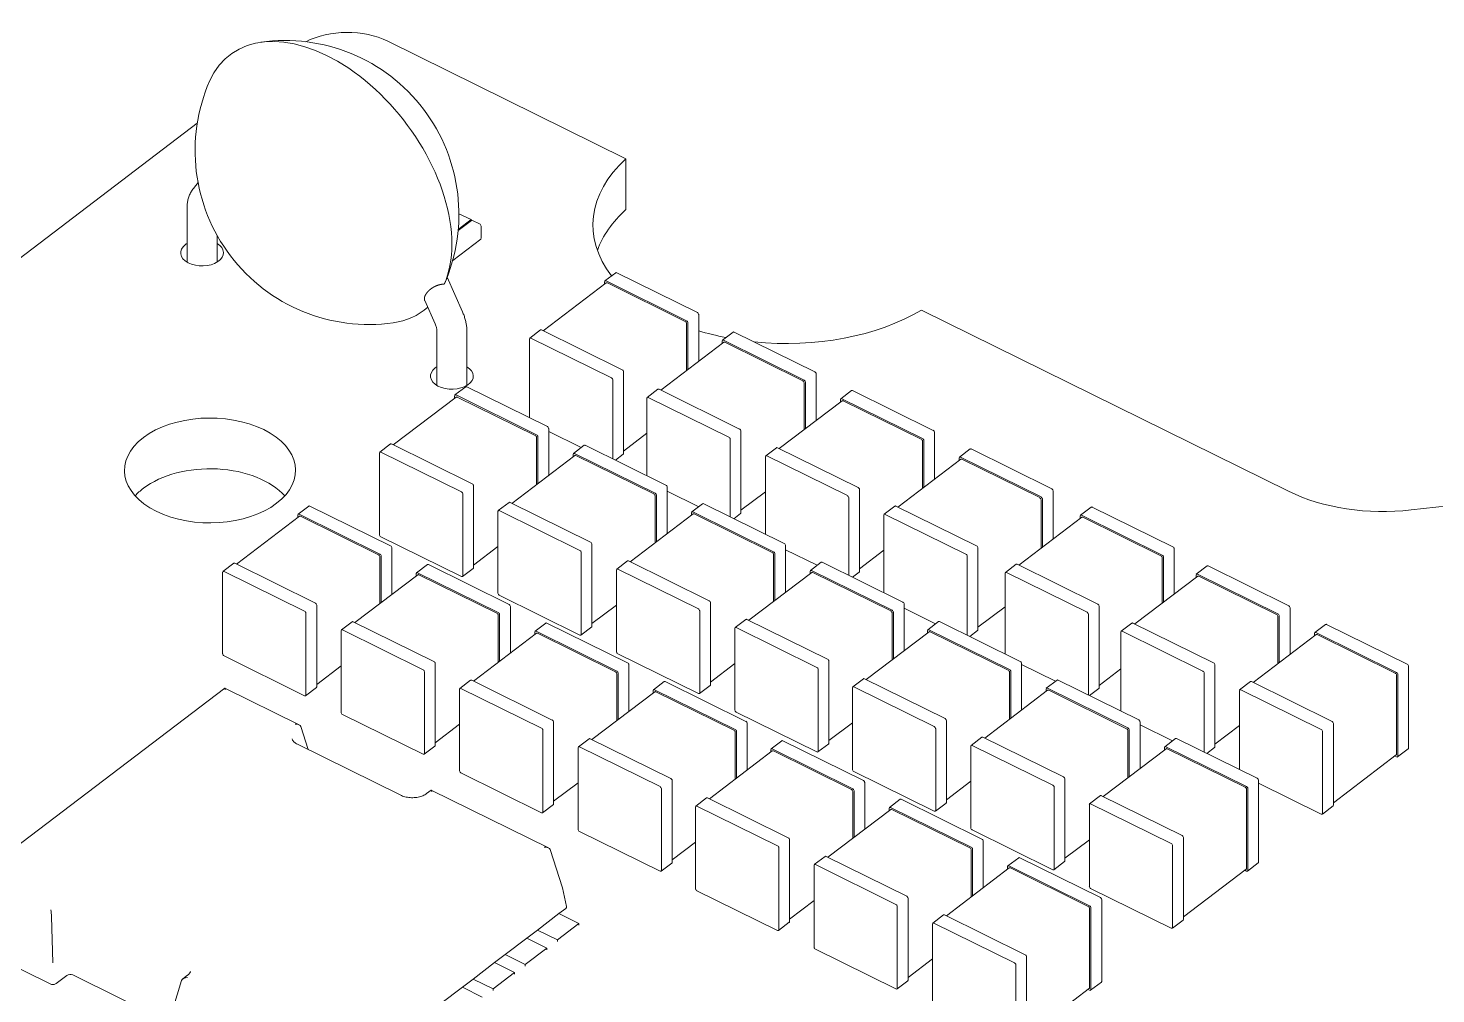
# Model space of a CAD drawing. Header units: millimetres. Extents: x 0 to 420, y 0 to 297.
# Drawn here: x 283.84 to 316.74, y 225.51 to 248.07 of the extents above; entities that cross this region are included whole.
import ezdxf

# ---------------------------------------------------------------- set-up
doc = ezdxf.new("R2010")
doc.units = ezdxf.units.MM

# ---------------------------------------------------------------- blocks, each defined once
blk = doc.blocks.new('A$C551e6095')
at = {"color": 0, "linetype": 'Continuous', "lineweight": 0, "extrusion": (4.996e-16, 0.790457, 0.612517)}
for p, q in [((-179.415, -11.685), (-173.846, -14.434)), ((-190.651, -18.765), (-183.864, -13.603)), ((-173.846, -15.619), (-173.846, -14.434)), ((-183.846, -14.989), (-183.955, -15.126)), ((-184.103, -15.583), (-184.103, -16.85)), ((-177.751, -15.717), (-177.467, -15.857)), ((-177.768, -16.109), (-177.459, -15.874)), ((-177.766, -16.084), (-177.467, -15.857)), ((-177.467, -15.88), (-177.467, -15.857)), ((-177.432, -15.874), (-177.268, -15.955)), ((-177.233, -16.292), (-177.233, -16.008)), ((-183.403, -16.218), (-183.403, -16.85)), ((-177.895, -16.808), (-177.241, -16.311)), ((-174.086, -17.098), (-174.337, -17.289)), ((-174.061, -17.098), (-172.177, -18.028)), ((-178.025, -17.202), (-177.666, -18.011)), ((-174.306, -17.336), (-175.777, -18.454)), ((-174.344, -17.365), (-174.344, -17.305)), ((-174.312, -17.289), (-172.428, -18.219)), ((-174.281, -17.336), (-172.459, -18.235)), ((-178.549, -17.748), (-178.306, -18.295)), ((-172.146, -19.166), (-172.146, -18.075)), ((-166.941, -17.969), (-158.36, -22.203)), ((-172.428, -19.38), (-172.428, -18.282)), ((-172.397, -19.356), (-172.397, -18.266)), ((-178.263, -18.466), (-178.263, -19.732)), ((-177.563, -18.466), (-177.563, -19.732)), ((-176.1, -20.488), (-176.1, -18.641)), ((-175.842, -18.434), (-176.093, -18.624)), ((-176.069, -18.625), (-174.185, -19.555)), ((-175.818, -18.434), (-173.934, -19.364)), ((-171.561, -18.721), (-173.032, -19.839)), ((-171.599, -18.75), (-171.599, -18.69)), ((-171.341, -18.483), (-171.592, -18.674)), ((-171.568, -18.674), (-169.683, -19.604)), ((-171.536, -18.721), (-169.714, -19.62)), ((-171.317, -18.483), (-169.432, -19.413)), ((-173.903, -21.324), (-173.903, -19.411)), ((-174.154, -21.448), (-174.154, -19.602)), ((-169.683, -20.765), (-169.683, -19.667)), ((-169.652, -20.741), (-169.652, -19.651)), ((-169.401, -20.551), (-169.401, -19.46)), ((-179.283, -21.12), (-177.811, -20.001)), ((-177.85, -20.03), (-177.85, -19.971)), ((-177.843, -19.954), (-177.592, -19.763)), ((-175.934, -20.884), (-177.818, -19.954)), ((-175.965, -20.901), (-177.787, -20.001)), ((-175.683, -20.694), (-177.567, -19.764)), ((-173.355, -21.842), (-173.355, -20.026)), ((-173.098, -19.818), (-173.348, -20.009)), ((-173.324, -20.009), (-171.44, -20.939)), ((-173.073, -19.819), (-171.189, -20.749)), ((-168.83, -20.116), (-168.83, -20.057)), ((-168.572, -19.85), (-168.823, -20.04)), ((-168.799, -20.041), (-166.914, -20.971)), ((-168.548, -19.85), (-166.663, -20.78)), ((-168.792, -20.087), (-170.263, -21.206)), ((-168.767, -20.088), (-166.945, -20.987)), ((-175.934, -22.045), (-175.934, -20.948)), ((-175.903, -22.022), (-175.903, -20.931)), ((-175.652, -21.831), (-175.652, -20.741)), ((-175.652, -20.807), (-174.891, -21.182)), ((-173.355, -20.848), (-173.903, -21.264)), ((-171.409, -22.803), (-171.409, -20.986)), ((-171.158, -22.709), (-171.158, -20.796)), ((-166.914, -22.132), (-166.914, -21.034)), ((-166.883, -22.108), (-166.883, -21.018)), ((-166.632, -21.917), (-166.632, -20.827)), ((-179.606, -23.219), (-179.606, -21.306)), ((-179.599, -21.29), (-179.348, -21.099)), ((-177.691, -22.22), (-179.575, -21.29)), ((-177.44, -22.029), (-179.324, -21.099)), ((-176.514, -22.486), (-175.042, -21.368)), ((-175.08, -21.397), (-175.08, -21.337)), ((-175.074, -21.321), (-174.823, -21.13)), ((-173.165, -22.251), (-175.049, -21.321)), ((-173.196, -22.267), (-175.018, -21.368)), ((-172.914, -22.06), (-174.798, -21.13)), ((-173.91, -21.34), (-174.092, -21.479)), ((-170.328, -21.185), (-170.579, -21.376)), ((-170.555, -21.376), (-168.671, -22.306)), ((-170.304, -21.185), (-168.42, -22.115)), ((-165.803, -21.216), (-166.054, -21.407)), ((-165.779, -21.216), (-163.894, -22.146)), ((-170.586, -23.209), (-170.586, -21.392)), ((-166.023, -21.454), (-167.494, -22.572)), ((-166.061, -21.483), (-166.061, -21.423)), ((-166.029, -21.407), (-164.145, -22.337)), ((-165.998, -21.454), (-164.176, -22.353)), ((-177.66, -24.18), (-177.66, -22.267)), ((-177.409, -23.989), (-177.409, -22.076)), ((-173.165, -23.412), (-173.165, -22.314)), ((-173.134, -23.388), (-173.134, -22.298)), ((-172.883, -23.198), (-172.883, -22.107)), ((-172.883, -22.204), (-172.146, -22.567)), ((-170.586, -22.215), (-171.158, -22.649)), ((-168.64, -24.169), (-168.64, -22.353)), ((-168.389, -24.075), (-168.389, -22.162)), ((-163.863, -23.321), (-163.863, -22.193)), ((-181.257, -22.55), (-181.508, -22.741)), ((-181.233, -22.55), (-179.348, -23.48)), ((-176.837, -24.586), (-176.837, -22.673)), ((-176.83, -22.656), (-176.579, -22.465)), ((-174.922, -23.586), (-176.806, -22.656)), ((-174.671, -23.396), (-176.555, -22.466)), ((-172.304, -22.687), (-172.054, -22.496)), ((-170.396, -23.617), (-172.28, -22.687)), ((-170.145, -23.427), (-172.029, -22.497)), ((-167.559, -22.552), (-167.81, -22.742)), ((-167.535, -22.552), (-165.651, -23.482)), ((-164.145, -23.536), (-164.145, -22.4)), ((-164.114, -23.512), (-164.114, -22.384)), ((-162.971, -22.573), (-163.222, -22.764)), ((-162.947, -22.573), (-161.063, -23.503)), ((-181.477, -22.788), (-182.948, -23.906)), ((-181.515, -22.816), (-181.515, -22.757)), ((-181.484, -22.741), (-179.599, -23.671)), ((-181.453, -22.788), (-179.63, -23.687)), ((-173.745, -23.853), (-172.273, -22.734)), ((-172.311, -22.763), (-172.311, -22.704)), ((-170.427, -23.634), (-172.249, -22.734)), ((-171.165, -22.725), (-171.323, -22.845)), ((-167.817, -24.575), (-167.817, -22.759)), ((-167.786, -22.743), (-165.902, -23.673)), ((-163.191, -22.811), (-164.662, -23.929)), ((-163.229, -22.84), (-163.229, -22.78)), ((-163.198, -22.764), (-161.314, -23.694)), ((-163.167, -22.811), (-161.345, -23.71)), ((-177.691, -24.196), (-179.575, -23.266)), ((-179.317, -24.617), (-179.317, -23.527)), ((-177.409, -23.929), (-176.837, -23.495)), ((-174.89, -25.546), (-174.89, -23.633)), ((-174.64, -25.355), (-174.64, -23.443)), ((-170.396, -24.779), (-170.396, -23.681)), ((-170.365, -24.755), (-170.365, -23.664)), ((-170.114, -24.564), (-170.114, -23.474)), ((-170.114, -23.57), (-169.377, -23.934)), ((-167.817, -23.581), (-168.389, -24.016)), ((-165.62, -25.442), (-165.62, -23.529)), ((-161.032, -24.603), (-161.032, -23.55)), ((-183.014, -23.885), (-183.265, -24.076)), ((-182.989, -23.885), (-181.105, -24.815)), ((-179.599, -24.832), (-179.599, -23.734)), ((-179.568, -24.808), (-179.568, -23.718)), ((-178.488, -23.916), (-178.739, -24.107)), ((-178.464, -23.917), (-176.579, -24.847)), ((-177.666, -24.196), (-177.415, -24.005)), ((-174.061, -24.023), (-173.81, -23.832)), ((-171.902, -24.762), (-173.786, -23.832)), ((-169.535, -24.054), (-169.284, -23.863)), ((-167.376, -24.793), (-169.26, -23.863)), ((-165.871, -25.566), (-165.871, -23.72)), ((-164.728, -23.908), (-164.979, -24.099)), ((-164.704, -23.909), (-162.819, -24.839)), ((-161.314, -24.817), (-161.314, -23.757)), ((-161.283, -24.794), (-161.283, -23.741)), ((-160.265, -23.949), (-160.516, -24.14)), ((-160.24, -23.949), (-158.356, -24.879)), ((-183.272, -26.005), (-183.272, -24.093)), ((-183.24, -24.076), (-181.356, -25.006)), ((-178.708, -24.154), (-180.179, -25.273)), ((-178.746, -24.183), (-178.746, -24.124)), ((-178.715, -24.107), (-176.83, -25.037)), ((-178.683, -24.154), (-176.861, -25.054)), ((-174.068, -25.952), (-174.068, -24.039)), ((-172.153, -24.953), (-174.037, -24.023)), ((-170.976, -25.219), (-169.504, -24.101)), ((-169.542, -24.13), (-169.542, -24.07)), ((-167.627, -24.984), (-169.511, -24.054)), ((-167.658, -25), (-169.48, -24.101)), ((-168.396, -24.092), (-168.554, -24.212)), ((-164.986, -26.003), (-164.986, -24.116)), ((-164.955, -24.099), (-163.07, -25.029)), ((-160.484, -24.187), (-161.956, -25.305)), ((-160.523, -24.216), (-160.523, -24.156)), ((-160.491, -24.14), (-158.607, -25.07)), ((-160.46, -24.187), (-158.638, -25.086)), ((-174.922, -25.563), (-176.806, -24.633)), ((-181.074, -26.775), (-181.074, -24.862)), ((-176.548, -25.984), (-176.548, -24.894)), ((-174.64, -25.296), (-174.068, -24.862)), ((-172.121, -26.913), (-172.121, -25)), ((-171.87, -26.722), (-171.87, -24.809)), ((-167.345, -25.931), (-167.345, -24.84)), ((-167.345, -24.937), (-166.608, -25.3)), ((-164.986, -24.901), (-165.62, -25.382)), ((-162.788, -26.798), (-162.788, -24.886)), ((-158.325, -26.017), (-158.325, -24.926)), ((-181.325, -26.966), (-181.325, -25.053)), ((-180.245, -25.252), (-180.496, -25.443)), ((-180.22, -25.252), (-178.336, -26.182)), ((-176.83, -26.198), (-176.83, -25.101)), ((-176.799, -26.175), (-176.799, -25.084)), ((-175.719, -25.283), (-175.97, -25.474)), ((-175.695, -25.283), (-173.81, -26.213)), ((-171.292, -25.389), (-171.041, -25.198)), ((-169.133, -26.129), (-171.017, -25.199)), ((-167.627, -26.145), (-167.627, -25.047)), ((-167.596, -26.121), (-167.596, -25.031)), ((-166.791, -25.439), (-166.54, -25.248)), ((-164.631, -26.178), (-166.515, -25.248)), ((-163.039, -26.964), (-163.039, -25.076)), ((-162.021, -25.285), (-162.272, -25.475)), ((-161.997, -25.285), (-160.113, -26.215)), ((-158.607, -26.231), (-158.607, -25.133)), ((-158.576, -26.208), (-158.576, -25.117)), ((-157.496, -25.316), (-157.747, -25.507)), ((-157.471, -25.316), (-155.587, -26.246)), ((-180.502, -27.372), (-180.502, -25.459)), ((-180.471, -25.443), (-178.587, -26.373)), ((-175.939, -25.521), (-177.41, -26.639)), ((-175.977, -25.55), (-175.977, -25.49)), ((-175.946, -25.474), (-174.061, -26.404)), ((-175.914, -25.521), (-174.092, -26.42)), ((-174.897, -25.563), (-174.646, -25.372)), ((-171.299, -27.319), (-171.299, -25.406)), ((-169.384, -26.319), (-171.268, -25.389)), ((-168.231, -26.604), (-166.759, -25.486)), ((-166.798, -25.515), (-166.798, -25.455)), ((-164.882, -26.369), (-166.766, -25.439)), ((-164.913, -26.385), (-166.735, -25.486)), ((-165.627, -25.458), (-165.809, -25.597)), ((-162.279, -27.339), (-162.279, -25.492)), ((-162.248, -25.476), (-160.364, -26.406)), ((-157.715, -25.553), (-159.187, -26.672)), ((-157.754, -25.582), (-157.754, -25.523)), ((-157.722, -25.507), (-155.838, -26.437)), ((-157.691, -25.554), (-155.869, -26.453)), ((-183.24, -26.052), (-181.356, -26.982)), ((-180.502, -26.282), (-181.074, -26.716)), ((-178.305, -28.142), (-178.305, -26.229)), ((-172.153, -26.929), (-174.037, -25.999)), ((-173.779, -27.35), (-173.779, -26.26)), ((-171.87, -26.663), (-171.299, -26.228)), ((-169.101, -28.089), (-169.101, -26.176)), ((-164.6, -27.316), (-164.6, -26.225)), ((-164.6, -26.251), (-163.807, -26.642)), ((-160.082, -28.175), (-160.082, -26.262)), ((-155.556, -28.206), (-155.556, -26.293)), ((-178.556, -28.333), (-178.556, -26.42)), ((-177.476, -26.618), (-177.727, -26.809)), ((-177.451, -26.619), (-175.567, -27.549)), ((-174.061, -27.565), (-174.061, -26.467)), ((-174.03, -27.541), (-174.03, -26.451)), ((-169.352, -28.279), (-169.352, -26.366)), ((-168.547, -26.774), (-168.296, -26.583)), ((-166.388, -27.514), (-168.272, -26.584)), ((-164.882, -27.53), (-164.882, -26.432)), ((-164.851, -27.506), (-164.851, -26.416)), ((-164.022, -26.805), (-163.771, -26.614)), ((-161.862, -27.545), (-163.746, -26.615)), ((-162.279, -26.352), (-162.788, -26.739)), ((-160.333, -28.299), (-160.333, -26.453)), ((-155.838, -28.35), (-155.838, -26.5)), ((-155.807, -28.397), (-155.807, -26.484)), ((-189.027, -31.219), (-183.222, -26.806)), ((-183.221, -26.805), (-181.481, -27.664)), ((-181.081, -26.792), (-181.332, -26.983)), ((-177.733, -28.739), (-177.733, -26.826)), ((-177.702, -26.809), (-175.818, -27.739)), ((-173.17, -26.887), (-174.641, -28.006)), ((-173.208, -26.916), (-173.208, -26.857)), ((-172.95, -26.649), (-173.201, -26.84)), ((-173.177, -26.84), (-171.292, -27.77)), ((-173.145, -26.887), (-171.323, -27.787)), ((-172.926, -26.65), (-171.041, -27.58)), ((-172.128, -26.929), (-171.877, -26.739)), ((-168.554, -28.704), (-168.554, -26.791)), ((-166.639, -27.704), (-168.523, -26.774)), ((-165.462, -27.971), (-163.99, -26.852)), ((-164.028, -26.881), (-164.028, -26.822)), ((-162.113, -27.735), (-163.997, -26.805)), ((-162.144, -27.752), (-163.966, -26.852)), ((-162.795, -26.815), (-163.01, -26.978)), ((-159.51, -28.705), (-159.51, -26.858)), ((-159.252, -26.651), (-159.503, -26.842)), ((-159.479, -26.842), (-157.595, -27.772)), ((-159.228, -26.651), (-157.344, -27.581)), ((-180.471, -27.419), (-178.587, -28.349)), ((-175.536, -29.508), (-175.536, -27.596)), ((-169.384, -28.296), (-171.268, -27.366)), ((-171.01, -28.717), (-171.01, -27.627)), ((-169.101, -28.029), (-168.554, -27.613)), ((-166.357, -29.474), (-166.357, -27.561)), ((-161.831, -28.682), (-161.831, -27.592)), ((-157.313, -29.541), (-157.313, -27.628)), ((-181.442, -27.703), (-181.27, -28.24)), ((-177.733, -27.648), (-178.305, -28.082)), ((-175.787, -29.699), (-175.787, -27.786)), ((-171.292, -28.932), (-171.292, -27.834)), ((-171.261, -28.908), (-171.261, -27.817)), ((-166.607, -29.664), (-166.607, -27.751)), ((-165.778, -28.141), (-165.527, -27.95)), ((-163.619, -28.88), (-165.503, -27.95)), ((-162.113, -28.897), (-162.113, -27.799)), ((-162.082, -28.873), (-162.082, -27.782)), ((-161.831, -27.658), (-161.07, -28.033)), ((-159.51, -27.681), (-160.082, -28.115)), ((-157.563, -29.732), (-157.563, -27.819)), ((-181.522, -28.115), (-179.109, -29.307)), ((-178.312, -28.158), (-178.563, -28.349)), ((-174.964, -30.105), (-174.964, -28.192)), ((-174.707, -27.985), (-174.957, -28.176)), ((-174.933, -28.176), (-173.049, -29.106)), ((-174.682, -27.985), (-172.798, -28.915)), ((-170.425, -28.272), (-171.896, -29.391)), ((-170.463, -28.301), (-170.463, -28.242)), ((-170.205, -28.034), (-170.456, -28.225)), ((-170.432, -28.225), (-168.547, -29.155)), ((-170.4, -28.272), (-168.578, -29.172)), ((-170.181, -28.035), (-168.296, -28.965)), ((-169.359, -28.296), (-169.108, -28.105)), ((-165.785, -30.07), (-165.785, -28.157)), ((-163.87, -29.071), (-165.754, -28.141)), ((-162.693, -29.337), (-161.221, -28.219)), ((-161.259, -28.248), (-161.259, -28.188)), ((-161.252, -28.172), (-161.002, -27.981)), ((-159.344, -29.102), (-161.228, -28.172)), ((-159.375, -29.118), (-161.197, -28.219)), ((-159.093, -28.911), (-160.977, -27.981)), ((-160.089, -28.191), (-160.271, -28.33)), ((-155.563, -28.222), (-155.814, -28.413)), ((-155.845, -28.366), (-157.313, -29.482)), ((-155.879, -28.392), (-155.838, -28.413)), ((-177.702, -28.786), (-175.818, -29.716)), ((-166.639, -29.681), (-168.523, -28.751)), ((-163.587, -30.84), (-163.587, -28.927)), ((-178.508, -29.27), (-178.398, -29.186)), ((-178.397, -29.186), (-175.657, -30.538)), ((-174.964, -29.015), (-175.536, -29.449)), ((-173.018, -31.066), (-173.018, -29.153)), ((-172.767, -30.875), (-172.767, -28.962)), ((-168.547, -30.316), (-168.547, -29.219)), ((-168.516, -30.293), (-168.516, -29.202)), ((-168.265, -30.102), (-168.265, -29.012)), ((-166.357, -29.414), (-165.785, -28.98)), ((-163.838, -31.031), (-163.838, -29.118)), ((-159.344, -31.015), (-159.344, -29.165)), ((-159.313, -31.062), (-159.313, -29.149)), ((-159.062, -30.871), (-159.062, -28.958)), ((-159.062, -29.024), (-157.595, -29.748)), ((-175.543, -29.525), (-175.794, -29.716)), ((-172.22, -31.49), (-172.22, -29.577)), ((-171.962, -29.37), (-172.213, -29.561)), ((-172.188, -29.561), (-170.304, -30.491)), ((-171.937, -29.37), (-170.053, -30.3)), ((-167.694, -29.668), (-167.694, -29.608)), ((-167.436, -29.401), (-167.687, -29.592)), ((-167.663, -29.592), (-165.778, -30.522)), ((-167.412, -29.401), (-165.527, -30.331)), ((-166.614, -29.681), (-166.363, -29.49)), ((-163.016, -31.437), (-163.016, -29.524)), ((-163.009, -29.507), (-162.758, -29.316)), ((-161.101, -30.438), (-162.985, -29.508)), ((-160.85, -30.247), (-162.734, -29.317)), ((-157.319, -29.558), (-157.57, -29.749)), ((-167.656, -29.639), (-169.127, -30.757)), ((-167.631, -29.639), (-165.809, -30.538)), ((-174.933, -30.152), (-173.049, -31.082)), ((-163.87, -31.047), (-165.754, -30.117)), ((-175.618, -30.578), (-175.332, -31.468)), ((-172.22, -30.4), (-172.767, -30.816)), ((-170.273, -32.451), (-170.273, -30.538)), ((-170.022, -32.26), (-170.022, -30.347)), ((-165.778, -31.683), (-165.778, -30.585)), ((-165.747, -31.659), (-165.747, -30.569)), ((-165.496, -31.469), (-165.496, -30.378)), ((-163.587, -30.781), (-163.016, -30.346)), ((-161.069, -32.397), (-161.069, -30.484)), ((-160.818, -32.207), (-160.818, -30.294)), ((-172.774, -30.891), (-173.025, -31.082)), ((-169.193, -30.736), (-169.444, -30.927)), ((-169.168, -30.737), (-167.284, -31.667)), ((-164.667, -30.767), (-164.918, -30.958)), ((-164.643, -30.768), (-162.758, -31.698)), ((-163.845, -31.047), (-163.594, -30.857)), ((-159.32, -31.078), (-159.069, -30.888)), ((-169.45, -32.857), (-169.45, -30.944)), ((-169.419, -30.927), (-167.535, -31.857)), ((-164.887, -31.005), (-166.358, -32.124)), ((-164.925, -31.034), (-164.925, -30.975)), ((-164.894, -30.958), (-163.009, -31.888)), ((-164.862, -31.005), (-163.04, -31.905)), ((-160.818, -32.147), (-159.351, -31.031)), ((-159.344, -31.078), (-159.385, -31.058)), ((-175.332, -31.468), (-175.233, -31.908)), ((-172.188, -31.537), (-170.304, -32.467)), ((-161.101, -32.414), (-162.985, -31.484)), ((-169.45, -31.766), (-170.022, -32.2)), ((-167.504, -33.817), (-167.504, -31.904)), ((-167.253, -33.626), (-167.253, -31.714)), ((-162.727, -33.658), (-162.727, -31.745)), ((-187.273, -32.137), (-187.243, -33.22)), ((-175.913, -32.456), (-175.411, -32.074)), ((-175.411, -32.074), (-175.254, -31.955)), ((-175.411, -32.074), (-174.944, -32.305)), ((-166.424, -32.103), (-166.674, -32.294)), ((-166.399, -32.103), (-164.515, -33.033)), ((-163.009, -33.801), (-163.009, -31.952)), ((-162.978, -33.848), (-162.978, -31.935)), ((-161.076, -32.414), (-160.825, -32.223)), ((-176.164, -32.647), (-175.913, -32.456)), ((-175.446, -32.686), (-175.913, -32.456)), ((-174.944, -32.305), (-175.446, -32.686)), ((-174.944, -32.344), (-174.944, -32.305)), ((-170.029, -32.276), (-170.28, -32.467)), ((-166.681, -34.223), (-166.681, -32.31)), ((-166.65, -32.294), (-164.766, -33.224)), ((-189.404, -32.681), (-187.306, -33.716)), ((-176.666, -33.028), (-176.164, -32.647)), ((-175.697, -32.877), (-176.199, -33.259)), ((-176.164, -32.647), (-175.697, -32.877)), ((-175.697, -32.917), (-175.697, -32.877)), ((-175.446, -32.726), (-175.446, -32.686)), ((-177.419, -33.601), (-176.917, -33.219)), ((-176.917, -33.219), (-176.666, -33.028)), ((-176.917, -33.219), (-176.45, -33.45)), ((-176.199, -33.259), (-176.666, -33.028)), ((-169.419, -32.904), (-167.535, -33.834)), ((-166.681, -33.133), (-167.253, -33.567)), ((-164.484, -34.993), (-164.484, -33.08)), ((-187.165, -33.707), (-186.914, -33.516)), ((-186.773, -33.507), (-184.529, -34.615)), ((-184.203, -33.599), (-184.092, -33.515)), ((-176.45, -33.45), (-176.952, -33.831)), ((-176.45, -33.489), (-176.45, -33.45)), ((-176.199, -33.298), (-176.199, -33.259)), ((-164.735, -35.184), (-164.735, -33.271)), ((-184.232, -33.637), (-184.517, -34.565)), ((-178.172, -34.173), (-177.67, -33.791)), ((-177.67, -33.791), (-177.419, -33.601)), ((-177.67, -33.791), (-177.203, -34.022)), ((-176.952, -33.831), (-177.419, -33.601)), ((-176.952, -33.871), (-176.952, -33.831)), ((-167.26, -33.643), (-167.511, -33.834)), ((-163.016, -33.818), (-164.484, -34.934)), ((-163.051, -33.844), (-163.009, -33.865)), ((-162.734, -33.674), (-162.985, -33.865))]:
    blk.add_line(p, q, dxfattribs=at)
at = {"color": 0, "linetype": 'Continuous', "lineweight": 0, "extrusion": (-8.39692e-17, 5.55112e-17, -1)}
blk.add_arc((181.813, -15.734), 4.063, 81.9675, 203.5467, dxfattribs=at)
at = {"color": 0, "linetype": 'Continuous', "lineweight": 0, "extrusion": (-8.39692e-17, 0, -1)}
blk.add_arc((179.853, -14.244), 4.063, 261.9675, 23.5467, dxfattribs=at)
at = {"color": 0, "linetype": 'Continuous', "lineweight": 0, "extrusion": (0, 0, -1)}
for centre, major_axis, start_param, end_param in [((-180.833, -14.989), (-2.269, 2.985), -0.331456, 2.460986), ((-173.934, -21.308), (0.0242, -0.0318), -0.680607, 0), ((-168.42, -24.06), (0.0242, -0.0318), -0.680607, 0), ((-181.105, -26.76), (0.0242, -0.0318), -0.680607, 0), ((-160.113, -28.159), (0.0242, -0.0318), -0.680607, 0), ((-175.567, -29.493), (0.0242, -0.0318), -0.680607, 0), ((-167.284, -33.611), (0.0242, -0.0318), -0.680607, 0)]:
    blk.add_ellipse(centre, major_axis=major_axis, ratio=0.615526, start_param=start_param, end_param=end_param, dxfattribs=at)
at = {"color": 0, "linetype": 'Continuous', "lineweight": 0, "extrusion": (-3.76387e-17, -2.22045e-16, -1)}
blk.add_ellipse((-180.356, -12.4), major_axis=(1.5, 0), ratio=0.612517, start_param=-2.27643, end_param=-0.892577, dxfattribs=at)
at = {"color": 0, "linetype": 'Continuous', "lineweight": 0}
for centre, major_axis, ratio, start_param, end_param in [((-170.094, -15.982), (-4.524, 0), 0.612517, -0.593106, 0.443205), ((-170.094, -17.168), (-4.524, 0), 0.612517, -0.593106, -0.215622), ((-177.268, -15.991), (-0.0272, 0.0358), 0.615526, -2.460986, -0.890189), ((-172.177, -18.06), (-0.0242, 0.0318), 0.615526, -2.460986, -0.890189), ((-170.094, -15.982), (4.524, 0), 0.612517, -1.73818, -0.799345), ((-172.459, -18.267), (-0.0242, 0.0318), 0.615526, -2.460986, -0.890189), ((-172.428, -18.251), (-0.0242, 0.0318), 0.615526, -2.460986, -0.890189), ((-170.094, -15.982), (4.524, 0), 0.612517, -2.041488, -1.889659), ((-173.934, -19.395), (-0.0242, 0.0318), 0.615526, -2.460986, -0.890189), ((-174.185, -19.586), (-0.0242, 0.0318), 0.615526, -2.460986, -0.890189), ((-169.714, -19.652), (-0.0242, 0.0318), 0.615526, -2.460986, -0.890189), ((-169.683, -19.636), (-0.0242, 0.0318), 0.615526, -2.460986, -0.890189), ((-169.432, -19.445), (-0.0242, 0.0318), 0.615526, -2.460986, -0.890189), ((-175.683, -20.725), (-0.0242, 0.0318), 0.615526, -2.460986, -0.890189), ((-175.965, -20.932), (-0.0242, 0.0318), 0.615526, -2.460986, -0.890189), ((-175.934, -20.916), (-0.0242, 0.0318), 0.615526, -2.460986, -0.890189), ((-171.44, -20.971), (-0.0242, 0.0318), 0.615526, -2.460986, -0.890189), ((-171.189, -20.78), (-0.0242, 0.0318), 0.615526, -2.460986, -0.890189), ((-166.945, -21.018), (-0.0242, 0.0318), 0.615526, -2.460986, -0.890189), ((-166.914, -21.002), (-0.0242, 0.0318), 0.615526, -2.460986, -0.890189), ((-166.663, -20.811), (-0.0242, 0.0318), 0.615526, -2.460986, -0.890189), ((-177.44, -22.061), (-0.0242, 0.0318), 0.615526, -2.460986, -0.890189), ((-177.691, -22.251), (-0.0242, 0.0318), 0.615526, -2.460986, -0.890189), ((-173.196, -22.299), (-0.0242, 0.0318), 0.615526, -2.460986, -0.890189), ((-173.165, -22.283), (-0.0242, 0.0318), 0.615526, -2.460986, -0.890189), ((-172.914, -22.092), (-0.0242, 0.0318), 0.615526, -2.460986, -0.890189), ((-168.671, -22.338), (-0.0242, 0.0318), 0.615526, -2.460986, -0.890189), ((-168.42, -22.147), (-0.0242, 0.0318), 0.615526, -2.460986, -0.890189), ((-164.176, -22.385), (-0.0242, 0.0318), 0.615526, -2.460986, -0.890189), ((-164.145, -22.369), (-0.0242, 0.0318), 0.615526, -2.460986, -0.890189), ((-163.894, -22.178), (-0.0242, 0.0318), 0.615526, -2.460986, -0.890189), ((-156.16, -20.532), (3.505, 0), 0.612517, -2.249467, -1.379975), ((-179.575, -23.234), (0.0242, -0.0318), 0.615526, -2.460986, -0.890189), ((-179.63, -23.719), (-0.0242, 0.0318), 0.615526, -2.460986, -0.890189), ((-179.599, -23.702), (-0.0242, 0.0318), 0.615526, -2.460986, -0.890189), ((-179.348, -23.512), (-0.0242, 0.0318), 0.615526, -2.460986, -0.890189), ((-174.922, -23.618), (-0.0242, 0.0318), 0.615526, -2.460986, -0.890189), ((-174.671, -23.427), (-0.0242, 0.0318), 0.615526, -2.460986, -0.890189), ((-170.427, -23.665), (-0.0242, 0.0318), 0.615526, -2.460986, -0.890189), ((-170.396, -23.649), (-0.0242, 0.0318), 0.615526, -2.460986, -0.890189), ((-170.145, -23.458), (-0.0242, 0.0318), 0.615526, -2.460986, -0.890189), ((-165.902, -23.704), (-0.0242, 0.0318), 0.615526, -2.460986, -0.890189), ((-165.651, -23.513), (-0.0242, 0.0318), 0.615526, -2.460986, -0.890189), ((-161.063, -23.535), (-0.0242, 0.0318), 0.615526, -2.460986, -0.890189), ((-161.345, -23.742), (-0.0242, 0.0318), 0.615526, -2.460986, -0.890189), ((-161.314, -23.725), (-0.0242, 0.0318), 0.615526, -2.460986, -0.890189), ((-176.806, -24.601), (0.0242, -0.0318), 0.615526, -2.460986, -0.890189), ((-181.105, -24.847), (-0.0242, 0.0318), 0.615526, -2.460986, -0.890189), ((-176.579, -24.878), (-0.0242, 0.0318), 0.615526, -2.460986, -0.890189), ((-172.153, -24.985), (-0.0242, 0.0318), 0.615526, -2.460986, -0.890189), ((-171.902, -24.794), (-0.0242, 0.0318), 0.615526, -2.460986, -0.890189), ((-167.658, -25.032), (-0.0242, 0.0318), 0.615526, -2.460986, -0.890189), ((-167.627, -25.016), (-0.0242, 0.0318), 0.615526, -2.460986, -0.890189), ((-167.376, -24.825), (-0.0242, 0.0318), 0.615526, -2.460986, -0.890189), ((-162.819, -24.87), (-0.0242, 0.0318), 0.615526, -2.460986, -0.890189), ((-158.356, -24.911), (-0.0242, 0.0318), 0.615526, -2.460986, -0.890189), ((-181.356, -25.038), (-0.0242, 0.0318), 0.615526, -2.460986, -0.890189), ((-176.861, -25.085), (-0.0242, 0.0318), 0.615526, -2.460986, -0.890189), ((-176.83, -25.069), (-0.0242, 0.0318), 0.615526, -2.460986, -0.890189), ((-163.07, -25.061), (-0.0242, 0.0318), 0.615526, -2.460986, -0.890189), ((-158.638, -25.118), (-0.0242, 0.0318), 0.615526, -2.460986, -0.890189), ((-158.607, -25.102), (-0.0242, 0.0318), 0.615526, -2.460986, -0.890189), ((-174.037, -25.967), (0.0242, -0.0318), 0.615526, -2.460986, -0.890189), ((-183.24, -26.021), (0.0242, -0.0318), 0.615526, -2.460986, -0.890189), ((-178.336, -26.214), (-0.0242, 0.0318), 0.615526, -2.460986, -0.890189), ((-173.81, -26.245), (-0.0242, 0.0318), 0.615526, -2.460986, -0.890189), ((-169.384, -26.351), (-0.0242, 0.0318), 0.615526, -2.460986, -0.890189), ((-169.133, -26.16), (-0.0242, 0.0318), 0.615526, -2.460986, -0.890189), ((-164.631, -26.21), (-0.0242, 0.0318), 0.615526, -2.460986, -0.890189), ((-160.113, -26.247), (-0.0242, 0.0318), 0.615526, -2.460986, -0.890189), ((-155.587, -26.278), (-0.0242, 0.0318), 0.615526, -2.460986, -0.890189), ((-178.587, -26.404), (-0.0242, 0.0318), 0.615526, -2.460986, -0.890189), ((-174.092, -26.452), (-0.0242, 0.0318), 0.615526, -2.460986, -0.890189), ((-174.061, -26.435), (-0.0242, 0.0318), 0.615526, -2.460986, -0.890189), ((-164.913, -26.417), (-0.0242, 0.0318), 0.615526, -2.460986, -0.890189), ((-164.882, -26.401), (-0.0242, 0.0318), 0.615526, -2.460986, -0.890189), ((-160.364, -26.437), (-0.0242, 0.0318), 0.615526, -2.460986, -0.890189), ((-155.869, -26.485), (-0.0242, 0.0318), 0.615526, -2.460986, -0.890189), ((-155.838, -26.468), (-0.0242, 0.0318), 0.615526, -2.460986, -0.890189), ((-183.21, -26.922), (0.011, -0.117), 0.086716, -3.978162, -3.087972), ((-180.471, -27.387), (0.0242, -0.0318), 0.615526, -2.460986, -0.890189), ((-175.567, -27.58), (-0.0242, 0.0318), 0.615526, -2.460986, -0.890189), ((-171.268, -27.334), (0.0242, -0.0318), 0.615526, -2.460986, -0.890189), ((-171.041, -27.611), (-0.0242, 0.0318), 0.615526, -2.460986, -0.890189), ((-166.388, -27.545), (-0.0242, 0.0318), 0.615526, -2.460986, -0.890189), ((-161.862, -27.576), (-0.0242, 0.0318), 0.615526, -2.460986, -0.890189), ((-157.344, -27.613), (-0.0242, 0.0318), 0.615526, -2.460986, -0.890189), ((-175.818, -27.771), (-0.0242, 0.0318), 0.615526, -2.460986, -0.890189), ((-171.323, -27.818), (-0.0242, 0.0318), 0.615526, -2.460986, -0.890189), ((-171.292, -27.802), (-0.0242, 0.0318), 0.615526, -2.460986, -0.890189), ((-166.639, -27.736), (-0.0242, 0.0318), 0.615526, -2.460986, -0.890189), ((-162.144, -27.783), (-0.0242, 0.0318), 0.615526, -2.460986, -0.890189), ((-162.113, -27.767), (-0.0242, 0.0318), 0.615526, -2.460986, -0.890189), ((-157.595, -27.804), (-0.0242, 0.0318), 0.615526, -2.460986, -0.890189), ((-177.702, -28.754), (0.0242, -0.0318), 0.615526, -2.460986, -0.890189), ((-172.798, -28.947), (-0.0242, 0.0318), 0.615526, -2.460986, -0.890189), ((-168.523, -28.719), (0.0242, -0.0318), 0.615526, -2.460986, -0.890189), ((-163.619, -28.912), (-0.0242, 0.0318), 0.615526, -2.460986, -0.890189), ((-159.093, -28.943), (-0.0242, 0.0318), 0.615526, -2.460986, -0.890189), ((-173.049, -29.138), (-0.0242, 0.0318), 0.615526, -2.460986, -0.890189), ((-168.578, -29.203), (-0.0242, 0.0318), 0.615526, -2.460986, -0.890189), ((-168.547, -29.187), (-0.0242, 0.0318), 0.615526, -2.460986, -0.890189), ((-168.296, -28.996), (-0.0242, 0.0318), 0.615526, -2.460986, -0.890189), ((-163.87, -29.103), (-0.0242, 0.0318), 0.615526, -2.460986, -0.890189), ((-159.375, -29.15), (-0.0242, 0.0318), 0.615526, -2.460986, -0.890189), ((-159.344, -29.134), (-0.0242, 0.0318), 0.615526, -2.460986, -0.890189), ((-174.933, -30.12), (0.0242, -0.0318), 0.615526, -2.460986, -0.890189), ((-165.754, -30.085), (0.0242, -0.0318), 0.615526, -2.460986, -0.890189), ((-160.85, -30.278), (-0.0242, 0.0318), 0.615526, -2.460986, -0.890189), ((-175.756, -30.601), (0.14, 0.013), 0.558627, 0.120913, 1.517176), ((-170.304, -30.522), (-0.0242, 0.0318), 0.615526, -2.460986, -0.890189), ((-170.053, -30.332), (-0.0242, 0.0318), 0.615526, -2.460986, -0.890189), ((-165.809, -30.57), (-0.0242, 0.0318), 0.615526, -2.460986, -0.890189), ((-165.778, -30.553), (-0.0242, 0.0318), 0.615526, -2.460986, -0.890189), ((-165.527, -30.363), (-0.0242, 0.0318), 0.615526, -2.460986, -0.890189), ((-161.101, -30.469), (-0.0242, 0.0318), 0.615526, -2.460986, -0.890189), ((-172.188, -31.505), (0.0242, -0.0318), 0.615526, -2.460986, -0.890189), ((-162.985, -31.452), (0.0242, -0.0318), 0.615526, -2.460986, -0.890189), ((-175.332, -31.917), (0.1, 0), 0.612517, -0.678212, 0.137063), ((-167.535, -31.889), (-0.0242, 0.0318), 0.615526, -2.460986, -0.890189), ((-167.284, -31.698), (-0.0242, 0.0318), 0.615526, -2.460986, -0.890189), ((-163.04, -31.936), (-0.0242, 0.0318), 0.615526, -2.460986, -0.890189), ((-163.009, -31.92), (-0.0242, 0.0318), 0.615526, -2.460986, -0.890189), ((-162.758, -31.729), (-0.0242, 0.0318), 0.615526, -2.460986, -0.890189), ((-169.419, -32.872), (0.0242, -0.0318), 0.615526, -2.460986, -0.890189), ((-164.766, -33.256), (-0.0242, 0.0318), 0.615526, -2.460986, -0.890189), ((-164.515, -33.065), (-0.0242, 0.0318), 0.615526, -2.460986, -0.890189), ((-187.243, -33.669), (0.1, 0), 0.612517, -2.249009, -0.678212)]:
    blk.add_ellipse(centre, major_axis=major_axis, ratio=ratio, start_param=start_param, end_param=end_param, dxfattribs=at)
at = {"color": 0, "linetype": 'Continuous', "lineweight": 0, "extrusion": (5.47872e-17, 1.11381e-16, -1)}
blk.add_ellipse((-177.432, -15.91), major_axis=(-0.0272, 0.0358), ratio=0.615526, start_param=0, end_param=0.890189, dxfattribs=at)
at = {"color": 0, "linetype": 'Continuous', "lineweight": 0, "extrusion": (-2.15096e-17, -2.22045e-16, -1)}
for centre in [(-183.753, -16.631), (-177.913, -19.513)]:
    blk.add_ellipse(centre, major_axis=(0.5, 0), ratio=0.612517, start_param=-0.795399, end_param=3.819805, dxfattribs=at)
at = {"color": 0, "linetype": 'Continuous', "lineweight": 0, "extrusion": (-1.55254e-16, -1.66533e-16, -1)}
for centre in [(-183.753, -16.631), (-177.913, -19.513)]:
    blk.add_ellipse(centre, major_axis=(0.5, 0), ratio=0.612517, start_param=-2.46338, end_param=-2.346194, dxfattribs=at)
at = {"color": 0, "linetype": 'Continuous', "lineweight": 0, "extrusion": (1.09574e-16, 2.22763e-16, -1)}
blk.add_ellipse((-180.833, -14.989), major_axis=(2.269, -2.985), ratio=0.615526, start_param=-0.680607, end_param=-0.329254, dxfattribs=at)
at = {"color": 0, "linetype": 'Continuous', "lineweight": 0, "extrusion": (-2.22763e-16, 1.09574e-16, -1)}
blk.add_ellipse((-177.268, -16.275), major_axis=(0.0272, -0.0358), ratio=0.615526, start_param=-0.680607, end_param=0, dxfattribs=at)
at = {"color": 0, "linetype": 'Continuous', "lineweight": 0, "extrusion": (8.83823e-17, 6.71902e-17, -1)}
for centre, major_axis, start_param, end_param in [((-174.061, -17.13), (-0.0242, 0.0318), 0, 0.890189), ((-175.818, -18.465), (-0.0242, 0.0318), 0, 0.890189), ((-168.548, -19.881), (-0.0242, 0.0318), 0, 0.890189), ((-179.324, -21.131), (-0.0242, 0.0318), 0, 0.890189), ((-170.304, -21.217), (-0.0242, 0.0318), 0, 0.890189), ((-181.233, -22.582), (-0.0242, 0.0318), 0, 0.890189), ((-176.555, -22.497), (-0.0242, 0.0318), 0, 0.890189), ((-182.989, -23.917), (-0.0242, 0.0318), 0, 0.890189), ((-177.44, -23.974), (0.0242, -0.0318), -0.680607, 0), ((-173.786, -23.864), (-0.0242, 0.0318), 0, 0.890189), ((-160.24, -23.981), (-0.0242, 0.0318), 0, 0.890189), ((-175.695, -25.315), (-0.0242, 0.0318), 0, 0.890189), ((-171.017, -25.23), (-0.0242, 0.0318), 0, 0.890189), ((-161.997, -25.317), (-0.0242, 0.0318), 0, 0.890189), ((-174.671, -25.34), (0.0242, -0.0318), -0.680607, 0), ((-177.451, -26.65), (-0.0242, 0.0318), 0, 0.890189), ((-168.272, -26.615), (-0.0242, 0.0318), 0, 0.890189), ((-171.902, -26.707), (0.0242, -0.0318), -0.680607, 0), ((-165.503, -27.982), (-0.0242, 0.0318), 0, 0.890189), ((-169.133, -28.073), (0.0242, -0.0318), -0.680607, 0), ((-167.412, -29.433), (-0.0242, 0.0318), 0, 0.890189), ((-166.388, -29.458), (0.0242, -0.0318), -0.680607, 0), ((-162.734, -29.348), (-0.0242, 0.0318), 0, 0.890189), ((-169.168, -30.768), (-0.0242, 0.0318), 0, 0.890189), ((-163.619, -30.825), (0.0242, -0.0318), -0.680607, 0), ((-160.85, -32.191), (0.0242, -0.0318), -0.680607, 0)]:
    blk.add_ellipse(centre, major_axis=major_axis, ratio=0.615526, start_param=start_param, end_param=end_param, dxfattribs=at)
at = {"color": 0, "linetype": 'Continuous', "lineweight": 0, "extrusion": (6.53833e-17, 1.89168e-16, -1)}
for centre, major_axis in [((-174.312, -17.321), (-0.0242, 0.0318)), ((-176.069, -18.656), (-0.0242, 0.0318)), ((-171.568, -18.706), (-0.0242, 0.0318)), ((-173.324, -20.041), (-0.0242, 0.0318)), ((-168.799, -20.072), (-0.0242, 0.0318)), ((-170.555, -21.408), (-0.0242, 0.0318)), ((-166.029, -21.439), (-0.0242, 0.0318)), ((-181.484, -22.772), (-0.0242, 0.0318)), ((-167.786, -22.774), (-0.0242, 0.0318)), ((-163.198, -22.795), (-0.0242, 0.0318)), ((-183.24, -24.108), (-0.0242, 0.0318)), ((-178.715, -24.139), (-0.0242, 0.0318)), ((-164.955, -24.131), (-0.0242, 0.0318)), ((-160.491, -24.172), (-0.0242, 0.0318)), ((-180.471, -25.474), (-0.0242, 0.0318)), ((-175.946, -25.505), (-0.0242, 0.0318)), ((-162.248, -25.507), (-0.0242, 0.0318)), ((-157.722, -25.538), (-0.0242, 0.0318)), ((-181.356, -26.951), (0.0242, -0.0318)), ((-177.702, -26.841), (-0.0242, 0.0318)), ((-173.177, -26.872), (-0.0242, 0.0318)), ((-159.479, -26.874), (-0.0242, 0.0318)), ((-174.933, -28.208), (-0.0242, 0.0318)), ((-170.432, -28.257), (-0.0242, 0.0318)), ((-178.587, -28.317), (0.0242, -0.0318)), ((-155.838, -28.381), (0.0242, -0.0318)), ((-172.188, -29.592), (-0.0242, 0.0318)), ((-167.663, -29.624), (-0.0242, 0.0318)), ((-175.818, -29.684), (0.0242, -0.0318)), ((-157.595, -29.717), (0.0242, -0.0318)), ((-169.419, -30.959), (-0.0242, 0.0318)), ((-173.049, -31.05), (0.0242, -0.0318)), ((-164.894, -30.99), (-0.0242, 0.0318)), ((-170.304, -32.435), (0.0242, -0.0318)), ((-166.65, -32.326), (-0.0242, 0.0318)), ((-167.535, -33.802), (0.0242, -0.0318)), ((-163.009, -33.833), (0.0242, -0.0318))]:
    blk.add_ellipse(centre, major_axis=major_axis, ratio=0.615526, start_param=-0.680607, end_param=0.890189, dxfattribs=at)
at = {"color": 0, "linetype": 'Continuous', "lineweight": 0, "extrusion": (3.17882e-17, 2.33359e-16, -1)}
for centre in [(-174.281, -17.368), (-171.536, -18.753), (-168.767, -20.119), (-165.998, -21.486), (-181.453, -22.819), (-163.167, -22.842), (-178.683, -24.186), (-160.46, -24.219), (-175.914, -25.552), (-157.691, -25.585), (-173.145, -26.919), (-170.4, -28.304), (-167.631, -29.67), (-164.862, -31.037)]:
    blk.add_ellipse(centre, major_axis=(-0.0242, 0.0318), ratio=0.615526, start_param=0, end_param=0.890189, dxfattribs=at)
at = {"color": 0, "linetype": 'Continuous', "lineweight": 0, "extrusion": (2.11922e-17, 1.55572e-16, -1)}
for centre, major_axis, start_param, end_param in [((-180.833, -14.989), (2.269, -2.985), -0.047377, 0.331456), ((-177.818, -19.986), (-0.0242, 0.0318), -0.680607, 0.890189), ((-179.575, -21.321), (-0.0242, 0.0318), -0.680607, 0.890189), ((-175.049, -21.353), (-0.0242, 0.0318), -0.680607, 0.890189), ((-176.806, -22.688), (-0.0242, 0.0318), -0.680607, 0.890189), ((-172.28, -22.719), (-0.0242, 0.0318), -0.680607, 0.890189), ((-174.037, -24.055), (-0.0242, 0.0318), -0.680607, 0.890189), ((-177.691, -24.164), (0.0242, -0.0318), -0.680607, 0.890189), ((-169.511, -24.086), (-0.0242, 0.0318), -0.680607, 0.890189), ((-174.922, -25.531), (0.0242, -0.0318), -0.680607, 0.890189), ((-171.268, -25.421), (-0.0242, 0.0318), -0.680607, 0.890189), ((-166.766, -25.471), (-0.0242, 0.0318), -0.680607, 0.890189), ((-172.153, -26.897), (0.0242, -0.0318), -0.680607, 0.890189), ((-168.523, -26.806), (-0.0242, 0.0318), -0.680607, 0.890189), ((-163.997, -26.837), (-0.0242, 0.0318), -0.680607, 0.890189), ((-169.384, -28.264), (0.0242, -0.0318), -0.680607, 0.890189), ((-165.754, -28.173), (-0.0242, 0.0318), -0.680607, 0.890189), ((-161.228, -28.204), (-0.0242, 0.0318), -0.680607, 0.890189), ((-162.985, -29.539), (-0.0242, 0.0318), -0.680607, 0.890189), ((-166.639, -29.649), (0.0242, -0.0318), -0.680607, 0.890189), ((-163.87, -31.015), (0.0242, -0.0318), -0.680607, 0.890189), ((-159.344, -31.047), (0.0242, -0.0318), -0.680607, 0.890189), ((-161.101, -32.382), (0.0242, -0.0318), -0.680607, 0.890189)]:
    blk.add_ellipse(centre, major_axis=major_axis, ratio=0.615526, start_param=start_param, end_param=end_param, dxfattribs=at)
at = {"color": 0, "linetype": 'Continuous', "lineweight": 0, "extrusion": (1.4317e-16, 1.78571e-16, -1)}
for centre, major_axis, start_param, end_param in [((-171.317, -18.515), (-0.0242, 0.0318), 0, 0.890189), ((-173.073, -19.85), (-0.0242, 0.0318), 0, 0.890189), ((-165.779, -21.248), (-0.0242, 0.0318), 0, 0.890189), ((-167.535, -22.583), (-0.0242, 0.0318), 0, 0.890189), ((-162.947, -22.605), (-0.0242, 0.0318), 0, 0.890189), ((-178.464, -23.948), (-0.0242, 0.0318), 0, 0.890189), ((-164.704, -23.94), (-0.0242, 0.0318), 0, 0.890189), ((-180.22, -25.284), (-0.0242, 0.0318), 0, 0.890189), ((-157.471, -25.348), (-0.0242, 0.0318), 0, 0.890189), ((-172.926, -26.681), (-0.0242, 0.0318), 0, 0.890189), ((-159.228, -26.683), (-0.0242, 0.0318), 0, 0.890189), ((-174.682, -28.017), (-0.0242, 0.0318), 0, 0.890189), ((-170.181, -28.066), (-0.0242, 0.0318), 0, 0.890189), ((-171.937, -29.402), (-0.0242, 0.0318), 0, 0.890189), ((-164.643, -30.799), (-0.0242, 0.0318), 0, 0.890189), ((-159.375, -31), (0.0242, -0.0318), -0.680607, 0), ((-166.399, -32.135), (-0.0242, 0.0318), 0, 0.890189)]:
    blk.add_ellipse(centre, major_axis=major_axis, ratio=0.615526, start_param=start_param, end_param=end_param, dxfattribs=at)
at = {"color": 0, "linetype": 'Continuous', "lineweight": 0, "extrusion": (1.53766e-16, 2.56358e-16, -1)}
for centre in [(-177.787, -20.033), (-175.018, -21.399), (-172.249, -22.766), (-169.48, -24.133), (-166.735, -25.518), (-163.966, -26.884), (-161.197, -28.251)]:
    blk.add_ellipse(centre, major_axis=(-0.0242, 0.0318), ratio=0.615526, start_param=0, end_param=0.890189, dxfattribs=at)
at = {"color": 0, "linetype": 'Continuous', "lineweight": 0, "extrusion": (7.77862e-17, -1.05961e-17, -1)}
for centre in [(-177.567, -19.795), (-174.798, -21.162), (-172.029, -22.528), (-169.26, -23.895), (-166.515, -25.28), (-163.746, -26.646), (-160.977, -28.013)]:
    blk.add_ellipse(centre, major_axis=(-0.0242, 0.0318), ratio=0.615526, start_param=0, end_param=0.890189, dxfattribs=at)
at = {"color": 0, "linetype": 'Continuous', "lineweight": 0, "extrusion": (-2.7231e-17, -5.55112e-17, -1)}
blk.add_ellipse((-183.567, -21.717), major_axis=(2, 0), ratio=0.612517, start_param=-2.46338, end_param=3.819805, dxfattribs=at)
at = {"color": 0, "linetype": 'Continuous', "lineweight": 0, "extrusion": (-5.77583e-17, -1.66533e-16, -1)}
blk.add_ellipse((-183.567, -22.903), major_axis=(2, 0), ratio=0.612517, start_param=-2.46338, end_param=-0.505151, dxfattribs=at)
at = {"color": 0, "linetype": 'Continuous', "lineweight": 0, "extrusion": (1.32731e-18, -2.22045e-16, -1)}
blk.add_ellipse((-149.111, -42.783), major_axis=(33.5, 0), ratio=0.612517, start_param=-1.762538, end_param=-1.207138, dxfattribs=at)
at = {"color": 0, "linetype": 'Continuous', "lineweight": 0, "extrusion": (-4.42317e-17, 1.11022e-16, -1)}
blk.add_ellipse((-183.567, -22.903), major_axis=(2, 0), ratio=0.612517, start_param=-2.636441, end_param=-2.46338, dxfattribs=at)
at = {"color": 0, "linetype": 'Continuous', "lineweight": 0, "extrusion": (1.05961e-17, 7.77862e-17, -1)}
for centre in [(-171.189, -22.693), (-165.651, -25.426), (-162.819, -26.783), (-178.336, -28.127), (-155.587, -28.19), (-157.344, -29.526), (-172.798, -30.86), (-170.053, -32.245), (-162.758, -33.642)]:
    blk.add_ellipse(centre, major_axis=(0.0242, -0.0318), ratio=0.615526, start_param=-0.680607, end_param=0, dxfattribs=at)
at = {"color": 0, "linetype": 'Continuous', "lineweight": 0, "extrusion": (-1.47162e-16, 1.53161e-16, -1)}
blk.add_ellipse((-181.581, -27.726), major_axis=(0.14, 0.013), ratio=0.558627, start_param=-1.517176, end_param=-0.120913, dxfattribs=at)
at = {"color": 0, "linetype": 'Continuous', "lineweight": 0, "extrusion": (2.1036e-16, 9.01892e-17, -1)}
for centre in [(-155.869, -28.334), (-163.04, -33.786)]:
    blk.add_ellipse(centre, major_axis=(0.0242, -0.0318), ratio=0.615526, start_param=-0.680607, end_param=0, dxfattribs=at)
at = {"color": 0, "linetype": 'Continuous', "lineweight": 0, "extrusion": (1.4627e-15, 8.47673e-17, -1)}
blk.add_ellipse((-178.386, -29.303), major_axis=(-0.011, 0.117), ratio=0.086716, start_param=-0.05362, end_param=0.836569, dxfattribs=at)
at = {"color": 0, "linetype": 'Continuous', "lineweight": 0, "extrusion": (-4.87186e-17, -1.11022e-16, -1)}
blk.add_ellipse((-149.111, -42.783), major_axis=(33.5, 0), ratio=0.612517, start_param=-0.684008, end_param=2.249009, dxfattribs=at)
at = {"color": 0, "linetype": 'Continuous', "lineweight": 0, "extrusion": (7.59794e-17, 2.66954e-16, -1)}
blk.add_ellipse((-159.093, -30.856), major_axis=(0.0242, -0.0318), ratio=0.615526, start_param=-0.680607, end_param=0, dxfattribs=at)
at = {"color": 0, "linetype": 'Continuous', "lineweight": 0, "extrusion": (1.2725e-15, 1.78027e-16, -1)}
blk.add_ellipse((-187.288, -32.065), major_axis=(-0.011, 0.117), ratio=0.086716, start_param=0.836569, end_param=2.232832, dxfattribs=at)
at = {"color": 0, "linetype": 'Continuous', "lineweight": 0, "extrusion": (-6.49731e-18, -2.22045e-16, -1)}
blk.add_ellipse((-186.836, -33.555), major_axis=(0.1, 0), ratio=0.612517, start_param=-2.46338, end_param=-0.892584, dxfattribs=at)
at = {"color": 0, "linetype": 'Continuous', "lineweight": 0, "extrusion": (-7.96888e-17, 1.03877e-16, -1)}
blk.add_ellipse((-184.094, -33.642), major_axis=(0.14, 0.013), ratio=0.558627, start_param=-2.913439, end_param=-1.517176, dxfattribs=at)
at = {"color": 0, "linetype": 'Continuous', "lineweight": 0}
for points, degree, knots in [([(-183.955, -15.126), (-183.976, -15.153), (-183.995, -15.181), (-184.028, -15.24), (-184.042, -15.271), (-184.065, -15.332), (-184.075, -15.363), (-184.089, -15.426), (-184.095, -15.458), (-184.101, -15.521), (-184.103, -15.552), (-184.103, -15.583)], 3, [5.7595865, 5.7595865, 5.7595865, 5.7595865, 5.8643063, 5.8643063, 5.969026, 5.969026, 6.0737458, 6.0737458, 6.1784656, 6.1784656, 6.2831853, 6.2831853, 6.2831853, 6.2831853]), ([(-178.549, -17.748), (-178.549, -17.746), (-178.55, -17.744), (-178.551, -17.743), (-178.552, -17.741), (-178.552, -17.739), (-178.553, -17.736), (-178.553, -17.734), (-178.556, -17.723), (-178.558, -17.713), (-178.558, -17.703), (-178.557, -17.691), (-178.555, -17.679), (-178.552, -17.666), (-178.548, -17.653), (-178.536, -17.624), (-178.528, -17.609), (-178.52, -17.594), (-178.509, -17.578), (-178.497, -17.563), (-178.484, -17.547), (-178.469, -17.532), (-178.435, -17.499), (-178.416, -17.482), (-178.395, -17.466), (-178.373, -17.451), (-178.351, -17.438), (-178.328, -17.425), (-178.306, -17.414), (-178.255, -17.393), (-178.228, -17.383), (-178.202, -17.376), (-178.178, -17.37), (-178.154, -17.366), (-178.132, -17.364), (-178.111, -17.362), (-178.091, -17.362)], 8, [0.3257351, 0.3257351, 0.3257351, 0.3257351, 0.3257351, 0.3257351, 0.3257351, 0.3257351, 0.3257351, 0.3576541, 0.3576541, 0.3576541, 0.3576541, 0.3576541, 0.3576541, 0.3576541, 0.4953784, 0.4953784, 0.4953784, 0.4953784, 0.4953784, 0.4953784, 0.4953784, 0.6308516, 0.6308516, 0.6308516, 0.6308516, 0.6308516, 0.6308516, 0.6308516, 0.7927335, 0.7927335, 0.7927335, 0.7927335, 0.7927335, 0.7927335, 0.7927335, 1, 1, 1, 1, 1, 1, 1, 1, 1]), ([(-177.666, -18.011), (-177.653, -18.04), (-177.641, -18.069), (-177.62, -18.128), (-177.611, -18.158), (-177.594, -18.218), (-177.587, -18.249), (-177.575, -18.31), (-177.571, -18.341), (-177.564, -18.403), (-177.563, -18.434), (-177.563, -18.466)], 3, [2.6179939, 2.6179939, 2.6179939, 2.6179939, 2.7227136, 2.7227136, 2.8274334, 2.8274334, 2.9321531, 2.9321531, 3.0368729, 3.0368729, 3.1415927, 3.1415927, 3.1415927, 3.1415927]), ([(-178.306, -18.295), (-178.3, -18.309), (-178.294, -18.323), (-178.284, -18.349), (-178.28, -18.362), (-178.273, -18.387), (-178.271, -18.399), (-178.267, -18.421), (-178.265, -18.431), (-178.263, -18.45), (-178.263, -18.458), (-178.263, -18.466)], 3, [2.6179939, 2.6179939, 2.6179939, 2.6179939, 2.7227136, 2.7227136, 2.8274334, 2.8274334, 2.9321531, 2.9321531, 3.0368729, 3.0368729, 3.1415927, 3.1415927, 3.1415927, 3.1415927]), ([(-181.522, -28.115), (-181.538, -28.108), (-181.553, -28.099), (-181.579, -28.081), (-181.591, -28.072), (-181.611, -28.054), (-181.62, -28.045), (-181.633, -28.027), (-181.639, -28.018), (-181.647, -28.001), (-181.65, -27.994), (-181.651, -27.986)], 3, [3.1415927, 3.1415927, 3.1415927, 3.1415927, 3.2926969, 3.2926969, 3.4438012, 3.4438012, 3.5949055, 3.5949055, 3.7460098, 3.7460098, 3.8971141, 3.8971141, 3.8971141, 3.8971141]), ([(-178.508, -29.27), (-178.531, -29.287), (-178.559, -29.304), (-178.624, -29.331), (-178.66, -29.343), (-178.74, -29.359), (-178.782, -29.363), (-178.868, -29.365), (-178.911, -29.362), (-178.993, -29.348), (-179.032, -29.338), (-179.082, -29.319), (-179.096, -29.313), (-179.109, -29.307)], 3, [1.570796, 1.570796, 1.570796, 1.570796, 1.855379, 1.855379, 2.141565, 2.141565, 2.432977, 2.432977, 2.726787, 2.726787, 3.018983, 3.018983, 3.141593, 3.141593, 3.141593, 3.141593]), ([(-184.023, -33.422), (-184.024, -33.428), (-184.026, -33.433), (-184.031, -33.445), (-184.034, -33.451), (-184.041, -33.463), (-184.046, -33.47), (-184.056, -33.483), (-184.062, -33.489), (-184.076, -33.502), (-184.084, -33.509), (-184.092, -33.515)], 3, [1.0296469, 1.0296469, 1.0296469, 1.0296469, 1.1378768, 1.1378768, 1.2461067, 1.2461067, 1.3543365, 1.3543365, 1.4625664, 1.4625664, 1.5707963, 1.5707963, 1.5707963, 1.5707963])]:
    blk.add_open_spline(points, degree=degree, knots=knots, dxfattribs=at)

msp = doc.modelspace()

# ---------------------------------------------------------------- block references
msp.add_blockref('A$C551e6095', (471.654, 259.454))

doc.saveas('drawing.dxf')
